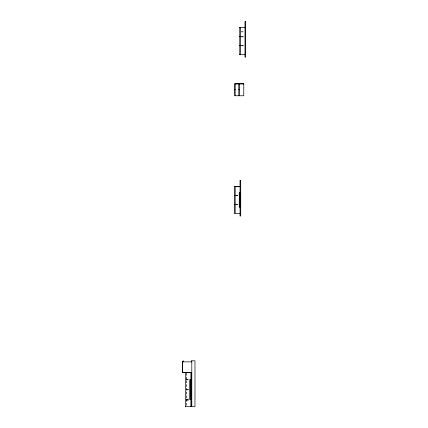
<?xml version="1.0" encoding="UTF-8"?>
<svg xmlns="http://www.w3.org/2000/svg" width="428" height="428" viewBox="0 0 428 428"><rect width="100%" height="100%" fill="white"/><g stroke="black" fill="none" stroke-linecap="round" stroke-linejoin="round"><path stroke-width="0.32" stroke-dasharray="2.14 1.6" d="M241.06 31.661L243.682 31.661M241.06 31.934L243.682 31.934M241.264 36.396L243.746 36.396M241.264 36.669L243.746 36.669M241.264 36.947L243.746 36.947M241.264 45.25L243.746 45.25M241.264 45.529L243.746 45.529M241.264 45.801L243.746 45.801M235.694 195.291L240.033 195.291M235.694 195.564L238.797 195.564M235.694 195.837L240.033 195.837M235.694 204.145L240.033 204.145M235.694 204.418L238.797 204.418M235.694 204.696L240.033 204.696M186.292 379.208L188.737 379.208M186.046 379.481L188.737 379.481M186.046 379.754L188.737 379.754M186.292 389.33L188.737 389.33M186.292 389.603L188.737 389.603M186.292 389.881L188.737 389.881M186.292 399.057L188.737 399.057M186.292 399.329L188.737 399.329M186.046 399.452L188.598 399.452M186.046 399.731L188.737 399.731M186.292 400.003L188.737 400.003M186.292 400.464L189.957 400.464M186.506 373.275L186.506 405.268M186.234 373.275L186.234 405.268"/><path stroke-width="0.64" d="M239.75 27.536L244.987 27.51M239.75 27.841L240.028 27.841M239.75 36.637L240.028 36.637M239.75 36.701L240.028 36.701M239.75 45.496L240.028 45.496M239.75 45.555L240.028 45.555M239.75 54.351L240.028 54.351M239.75 54.656L244.987 54.688M235.074 83.974L243.778 83.974M234.795 89.698L235.074 89.698M238.92 89.698L239.193 89.698M234.795 89.762L235.074 89.762M238.92 89.762L239.193 89.762M234.795 186.431L240.033 186.405M234.795 186.71L240.033 186.71M234.795 195.532L235.074 195.532M234.795 195.596L235.074 195.596M234.795 204.391L235.074 204.391M234.795 204.45L235.074 204.45M234.795 213.246L235.074 213.246L235.074 186.71M240.033 213.551L234.795 213.583L234.795 186.405M182.323 361.858L191.792 361.858M182.355 361.89L182.628 361.89L182.628 372.333M182.355 367.128L182.628 367.069M182.323 372.333L191.792 372.333M191.792 372.611L182.323 372.611L182.323 361.585L183.698 361.585L183.698 361.858M191.241 394.413L191.792 394.413M191.241 395.178L191.519 395.178M191.241 395.451L191.519 395.451M191.241 396.216L191.519 396.216M191.241 396.494L191.519 396.494M191.241 397.254L191.519 397.254M191.241 397.532L191.519 397.532M191.241 398.291L191.519 398.291M191.241 398.57L191.519 398.57M191.241 399.329L191.519 399.329M191.241 399.608L191.519 399.608M191.241 400.373L191.519 400.373M191.241 400.645L191.519 400.645M191.241 401.411L191.519 401.411M191.241 401.683L191.519 401.683M191.241 402.448L191.519 402.448M191.241 402.721L191.519 402.721M191.241 403.486L191.519 403.486M191.241 403.759L191.519 403.759M191.241 404.524L191.519 404.524M191.241 404.797L191.519 404.797M191.241 405.562L191.519 405.562M191.241 405.835L191.519 405.835M243.227 83.701L243.227 83.974M240.408 27.51L240.408 54.688M239.75 27.51L239.75 54.688M239.193 83.701L239.193 95.76M238.92 83.728L238.92 95.733M235.898 83.701L235.898 83.974M235.074 83.701L235.074 95.76M191.792 360.793L191.792 406.6M191.519 361.858L191.519 360.793L194.97 360.793L194.97 406.6L185.41 406.568L185.41 372.611M191.519 394.413L191.519 406.6M191.241 372.611L191.241 406.6M190.968 372.611L190.968 406.6M185.682 406.327L185.682 406.6M183.457 361.585L183.457 360.793L183.179 361.585M245.677 21.4L244.987 21.4L244.987 57.133L245.677 57.133L245.677 21.4M243.778 83.701L234.769 83.701L234.769 95.76L243.778 95.76L243.778 83.701M240.723 180.295L240.033 180.295L240.033 216.028L240.723 216.028L240.723 180.295M239.76 192.723L239.257 192.723L239.257 207.259L239.76 207.259L239.76 192.723M190.465 379.679L189.684 379.679L189.684 399.533L190.465 399.533L190.465 379.679"/></g></svg>
